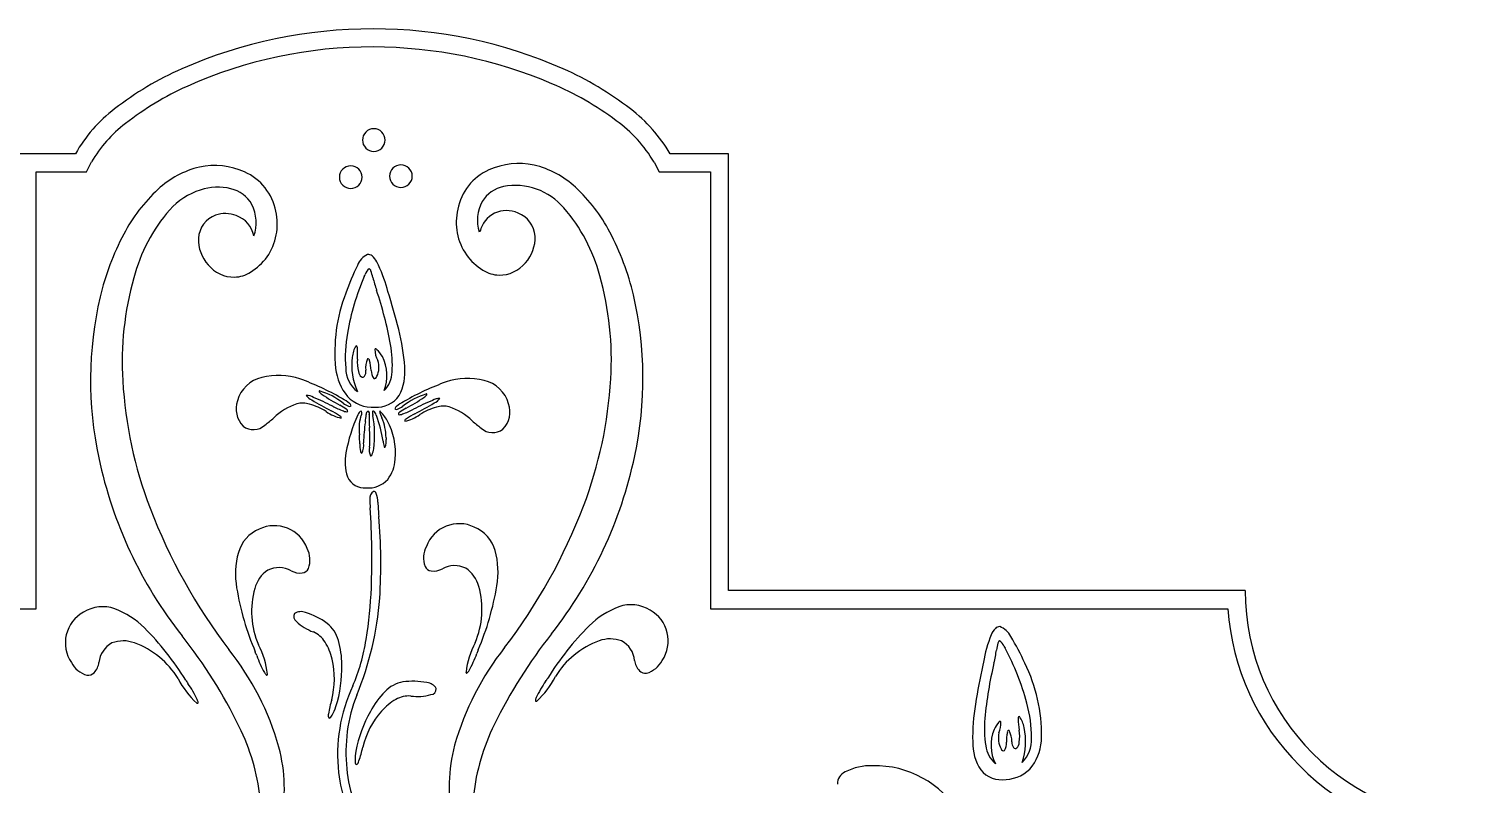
# Model space of a CAD drawing. Extents: x 0.14 to 7.87, y 0.05 to 5.34.
# Drawn here: x 2.85 to 7.86, y 2.72 to 5.34 of the extents above; entities that cross this region are included whole.
import ezdxf

# ---------------------------------------------------------------- set-up
doc = ezdxf.new("R2010")
doc.units = 0

msp = doc.modelspace()

# ---------------------------------------------------------------- linework, layer by layer
at = {"color": 7, "linetype": 'CONTINUOUS'}
for p, q in [((3.010381, 4.906931), (2.811246, 4.906931)), ((3.048702, 4.8443), (3.066146, 4.878418)), ((5.0168, 4.877632), (5.034442, 4.8443)), ((5.274767, 4.906931), (5.072157, 4.906931)), ((5.274767, 3.392011), (5.274767, 4.906931)), ((2.873878, 3.329379), (2.873878, 4.8443)), ((2.873878, 4.8443), (3.048702, 4.8443)), ((5.034442, 4.8443), (5.212135, 4.8443)), ((5.212135, 4.8443), (5.212135, 3.329379)), ((4.093995, 4.429156), (4.090948, 4.439239)), ((3.93623, 4.057475), (3.932576, 4.059512)), ((4.151725, 4.049074), (4.14807, 4.047036)), ((4.053865, 3.999502), (4.053664, 4.000063)), ((7.066596, 3.392011), (5.274767, 3.392011)), ((1.022582, 3.329379), (2.873878, 3.329379)), ((5.212135, 3.329379), (7.006456, 3.329379)), ((6.158652, 3.143539), (6.156508, 3.133226))]:
    msp.add_line(p, q, dxfattribs=at)
for centre, radius, start, end in [((4.038186, 3.701322), 1.638229, 89.852845, 113.721084), ((4.045794, 3.716276), 1.623273, 66.159981, 90.120031), ((4.03412, 3.724358), 1.552574, 89.694698, 114.216108), ((4.040644, 3.694742), 1.582169, 66.856288, 89.936668), ((3.81793, 4.201382), 1.091811, 113.695856, 127.963297), ((4.256051, 4.190245), 1.104762, 52.105706, 66.19872), ((3.822956, 4.195859), 1.035948, 114.261329, 128.092902), ((4.244333, 4.163304), 1.071263, 53.224055, 67.023886), ((3.44882, 4.660193), 0.503099, 126.964749, 150.630747), ((4.612269, 4.64029), 0.469016, 30.400467, 54.341249), ((4.621842, 4.646191), 0.520355, 30.07156, 53.05461), ((3.448115, 4.658305), 0.440851, 126.831573, 150.046931), ((4.044966, 4.954329), 0.039367, 90, 180.001455), ((4.044966, 4.95433), 0.039366, 359.996405, 449.999229), ((4.044964, 4.954329), 0.039365, 180.001945, 270.002422), ((4.044967, 4.954327), 0.039364, 269.998349, 360.000195), ((3.493044, 4.613748), 0.252374, 65.653076, 102.018206), ((3.964937, 4.825585), 0.039367, 90.003271, 179.99964), ((3.964934, 4.825584), 0.039369, 0.002641, 89.998814), ((4.138913, 4.829067), 0.039365, 89.999762, 180.000238), ((4.138914, 4.829065), 0.039366, 0.001902, 90.001009), ((4.54801, 4.620709), 0.252373, 77.981833, 114.346963), ((4.526645, 4.557318), 0.318916, 46.949439, 76.598948), ((3.514408, 4.550358), 0.318916, 103.401052, 133.050561), ((3.520857, 4.672403), 0.187473, 10.728588, 66.007136), ((3.964935, 4.825585), 0.039365, 179.999762, 270.000238), ((3.964937, 4.825587), 0.039366, 269.997676, 359.997957), ((4.138914, 4.829065), 0.039366, 179.997676, 269.997957), ((4.138912, 4.829066), 0.039368, 270.00137, 360.000086), ((4.520198, 4.679362), 0.187474, 113.992906, 169.271671), ((3.684915, 4.363133), 0.572136, 132.729176, 152.418757), ((3.521559, 4.543697), 0.249916, 108.284331, 137.588508), ((3.503982, 4.602639), 0.188444, 76.101495, 108.832519), ((3.522257, 4.673507), 0.115263, 29.835941, 76.457678), ((4.519676, 4.679265), 0.116709, 102.516282, 147.998366), ((4.535114, 4.574637), 0.222325, 40.562243, 100.556429), ((4.356138, 4.370093), 0.572136, 27.581243, 47.270824), ((3.493571, 4.66805), 0.14318, 341.131097, 386.016145), ((4.528897, 4.669109), 0.198111, 166.82596, 214.74097), ((4.541834, 4.675801), 0.137617, 151.666871, 196.85393), ((4.253372, 4.330656), 0.595023, 14.852904, 40.768599), ((3.78769, 4.323694), 0.595031, 139.231424, 165.146893), ((3.529386, 4.607521), 0.092812, 111.073355, 175.909101), ((3.529489, 4.595566), 0.10409, 68.231398, 108.759751), ((3.537271, 4.60397), 0.09349, 10.960746, 70.751313), ((3.512159, 4.662149), 0.198108, 325.259008, 373.174895), ((4.505267, 4.615394), 0.094471, 65.102758, 166.737183), ((4.511667, 4.614479), 0.092814, 4.091679, 68.926791), ((3.984163, 4.200287), 0.912792, 152.055521, 166.692764), ((3.567576, 4.609253), 0.130857, 177.858845, 222.111142), ((4.411803, 4.636262), 0.001714, 28.02502, 192.154617), ((4.473479, 4.616212), 0.130857, 317.888748, 362.141265), ((4.056891, 4.207247), 0.912792, 13.307236, 27.944479), ((3.560919, 4.596306), 0.117349, 219.600224, 270.3728), ((3.510379, 4.668902), 0.20347, 301.856108, 323.981891), ((4.669465, 4.175052), 0.763181, 153.144881, 161.022239), ((4.051054, 4.496992), 0.066498, 114.993502, 159.933673), ((4.026255, 4.538186), 0.01936, 48.141123, 99.807628), ((3.99226, 4.499061), 0.07119, 27.295081, 48.776085), ((3.624598, 4.313597), 0.482979, 15.078313, 26.84591), ((4.530675, 4.675861), 0.20347, 216.018109, 238.143892), ((4.480135, 4.603263), 0.117348, 269.627847, 320.400642), ((4.248068, 4.185105), 1.075671, 164.297577, 183.480202), ((3.556636, 4.59592), 0.11707, 272.470297, 301.478852), ((4.796146, 4.143357), 0.854301, 156.684101, 170.455845), ((3.266698, 4.85863), 0.834942, 333.147412, 333.675907), ((4.048667, 4.479657), 0.034723, 124.752126, 165.455462), ((4.025875, 4.49962), 0.009076, 9.589626, 70.705171), ((3.892468, 4.44784), 0.152004, 11.281625, 20.523692), ((4.747479, 4.662444), 0.729748, 194.674644, 198.265649), ((4.48442, 4.602881), 0.117072, 238.520499, 267.529053), ((3.792976, 4.192062), 1.075681, 356.519928, 375.702326), ((4.476388, 4.219168), 0.566644, 158.891153, 185.734782), ((2.719484, 3.988756), 1.407219, 10.50186, 18.433469), ((1.641904, 3.665257), 2.568325, 14.251954, 17.303347), ((3.696542, 4.127939), 1.281733, 347.881294, 373.049588), ((4.344509, 4.120979), 1.28173, 166.950411, 192.118705), ((4.38661, 4.201723), 0.440878, 169.11112, 185.027004), ((3.471395, 4.124113), 0.682201, 3.664968, 14.727517), ((4.056544, 4.194964), 0.086373, 148.137919, 175.767893), ((3.982707, 4.23481), 0.005769, 333.743088, 445.241436), ((3.75711, 4.211711), 0.231684, 355.704216, 365.087914), ((4.052024, 4.226377), 0.003978, 14.994648, 153.2544), ((4.130612, 4.230043), 0.082161, 181.308322, 208.891992), ((3.965228, 4.136393), 0.128448, 31.623098, 45.117826), ((3.735936, 4.17805), 0.373292, 355.745036, 370.37041), ((4.093066, 4.181818), 0.181512, 186.094795, 219.813626), ((4.054619, 4.165904), 0.107228, 181.503321, 231.594042), ((4.19056, 4.172744), 0.222002, 172.59952, 204.161413), ((4.128435, 4.1836), 0.140703, 175.615395, 193.02997), ((4.089428, 4.165222), 0.072797, 155.573896, 187.389847), ((4.024983, 4.190886), 0.004803, 345.650887, 472.476668), ((3.875473, 4.142886), 0.161114, 4.603629, 16.89004), ((3.988655, 4.16635), 0.07402, 335.219345, 378.916871), ((3.946047, 4.137916), 0.144429, 338.655925, 387.114551), ((3.980107, 4.149769), 0.173027, 331.917862, 365.955298), ((4.649151, 4.204838), 1.477219, 183.299857, 200.875295), ((3.681888, 4.020134), 0.113771, 102.659046, 164.785111), ((3.714283, 3.910128), 0.228325, 70.904829, 104.541578), ((3.486553, 3.283124), 0.895385, 60.123298, 70.259641), ((4.022131, 4.157097), 0.031217, 189.626832, 229.621946), ((4.006304, 4.139532), 0.007613, 234.733379, 329.352439), ((3.985272, 4.152213), 0.032171, 329.016593, 366.507073), ((4.079221, 4.15427), 0.043182, 177.946628, 217.485476), ((4.047333, 4.136229), 0.008574, 253.904909, 353.942056), ((4.011488, 4.153084), 0.09675, 315.5637, 358.382517), ((4.597753, 3.272686), 0.895387, 109.740688, 119.877031), ((4.370014, 3.899687), 0.228327, 75.457909, 109.093985), ((4.402414, 4.009696), 0.113769, 15.214922, 77.341625), ((3.391903, 4.211801), 1.477219, 339.124581, 356.700019), ((3.810529, 4.019411), 0.049646, 59.403349, 89.871464), ((3.844697, 4.090933), 0.040478, 212.714785, 248.722512), ((3.466405, 3.176386), 0.959698, 62.986153, 67.362102), ((3.85653, 4.082761), 0.001655, 69.767326, 238.642186), ((3.891036, 4.110528), 0.045852, 219.524283, 236.308461), ((3.785591, 3.84692), 0.247931, 51.822019, 73.236004), ((4.184641, 4.531887), 0.559406, 235.227519, 242.587724), ((4.041564, 4.148839), 0.121077, 223.433421, 273.327319), ((4.05585, 4.120793), 0.093109, 265.528871, 325.696654), ((4.298716, 3.836463), 0.247949, 106.76439, 128.177013), ((4.193268, 4.100086), 0.045847, 303.691231, 320.475409), ((4.227771, 4.072322), 0.001655, 301.360794, 470.24483), ((3.652405, 4.022049), 0.085023, 160.813208, 224.248996), ((3.84586, 3.840319), 0.210746, 108.843116, 134.483862), ((3.797501, 3.948532), 0.093342, 74.69343, 102.188551), ((3.76079, 3.82004), 0.226972, 58.280577, 74.317566), ((4.359374, 4.921506), 1.016936, 238.630846, 242.961433), ((3.955815, 4.114561), 0.126576, 233.273784, 259.282244), ((3.800951, 3.823431), 0.214982, 54.4482, 63.43765), ((4.044167, 4.304842), 0.308071, 242.581609, 250.133438), ((3.863474, 3.912565), 0.138238, 51.623453, 62.597742), ((3.873883, 3.938361), 0.134444, 49.896227, 62.371163), ((3.981059, 4.099397), 0.0714, 233.749163, 250.425513), ((3.94994, 4.034724), 0.022235, 241.922354, 281.257649), ((3.947037, 4.013973), 0.007321, 351.701692, 432.026085), ((3.961367, 4.038791), 0.007896, 237.615925, 305.088917), ((3.955711, 4.032187), 0.010196, 0.806762, 62.062827), ((4.007909, 3.996937), 0.018713, 108.698703, 166.304216), ((3.979111, 4.007172), 0.023998, 325.384403, 378.188338), ((4.02851, 4.004728), 0.010283, 112.15252, 191.537264), ((4.021033, 4.005928), 0.00907, 329.816072, 426.621064), ((4.043661, 4.012004), 0.003076, 95.06331, 190.588013), ((4.031265, 3.995745), 0.022811, 10.910402, 57.89408), ((3.925116, 3.880203), 0.194952, 31.40685, 43.837913), ((4.110984, 4.015887), 0.045254, 180.831531, 213.473632), ((4.128589, 4.02175), 0.010196, 117.939303, 179.19686), ((4.122934, 4.028352), 0.007895, 234.901404, 302.380693), ((4.210396, 3.927942), 0.134417, 117.624551, 130.101544), ((4.10325, 4.088942), 0.071382, 289.571741, 306.251283), ((4.220833, 3.90212), 0.138248, 117.403015, 128.377075), ((4.040118, 4.294405), 0.308077, 289.869149, 297.420978), ((3.899659, 4.521464), 0.559419, 297.411707, 304.771684), ((4.617827, 3.166053), 0.959575, 112.636578, 117.012985), ((3.724977, 4.910973), 1.016829, 297.038338, 301.369383), ((4.323509, 3.809605), 0.226968, 105.68232, 121.719537), ((4.273768, 4.008974), 0.049643, 90.124598, 120.59519), ((4.239606, 4.080492), 0.040474, 291.273802, 327.286001), ((4.286797, 3.938095), 0.09334, 77.810193, 105.305314), ((4.238438, 3.829882), 0.210744, 45.515608, 71.156128), ((4.431893, 4.011611), 0.085024, 315.750518, 379.186306), ((3.627505, 4.008062), 0.057896, 231.548738, 313.604496), ((2.813524, 5.068028), 1.394031, 307.773935, 309.391024), ((3.924187, 3.99044), 0.008092, 358.248694, 437.413561), ((4.466235, 3.779595), 0.525588, 155.042126, 170.145165), ((4.149284, 3.953373), 0.155693, 165.049503, 187.815856), ((4.54107, 3.894577), 0.531869, 171.094662, 178.897622), ((3.777854, 4.015983), 0.240948, 350.667822, 356.832964), ((4.342637, 3.984761), 0.314203, 176.97043, 185.009396), ((4.080299, 4.009048), 0.039734, 176.5511, 195.011421), ((3.687231, 3.933253), 0.360688, 352.140992, 370.463321), ((3.651896, 3.847115), 0.429884, 8.415481, 20.761765), ((3.899222, 3.919588), 0.18807, 0.808166, 22.291896), ((3.880331, 3.868459), 0.239665, 354.958448, 388.222127), ((4.137263, 4.003535), 0.007321, 107.974522, 188.297701), ((4.13436, 4.024286), 0.022235, 258.742685, 298.077312), ((4.160113, 3.980002), 0.008092, 102.585729, 181.752017), ((4.128475, 4.104149), 0.126604, 280.720067, 306.723096), ((4.283362, 3.812966), 0.215011, 116.562572, 125.550419), ((5.270774, 5.057589), 1.394031, 230.608976, 232.226065), ((2.404335, 3.854787), 1.592585, 1.659074, 2.786187), ((3.576252, 3.919626), 0.454947, 356.159351, 364.753355), ((4.023936, 3.909998), 0.063992, 342.064888, 365.879622), ((5.345616, 3.989751), 1.260153, 183.070987, 183.329964), ((4.456794, 3.997624), 0.057897, 226.395739, 308.451094), ((4.101186, 3.837813), 0.156044, 168.264682, 199.178716), ((4.129244, 3.901175), 0.132992, 180.120296, 191.324604), ((4.004193, 3.873926), 0.005471, 168.045343, 260.2298), ((3.948116, 3.896349), 0.061766, 333.235682, 367.872972), ((4.07017, 3.878632), 0.041354, 165.261094, 207.353251), ((4.034881, 3.863479), 0.00411, 249.470474, 357.229912), ((3.96947, 3.893015), 0.075609, 336.841985, 353.102233), ((4.15421, 3.916914), 0.077365, 185.105809, 199.244258), ((4.083023, 3.890952), 0.001912, 165.998187, 339.827244), ((4.562162, 4.164097), 1.503589, 191.983925, 218.154137), ((3.996633, 3.852913), 0.122561, 321.957803, 357.420927), ((3.478906, 4.171048), 1.503574, 321.845791, 348.016228), ((4.013166, 3.813013), 0.064996, 204.026726, 274.648904), ((4.026104, 3.838907), 0.090999, 265.165069, 317.46303), ((4.058887, 3.712439), 0.028096, 122.815254, 187.752), ((4.043959, 3.726737), 0.009319, 12.232686, 91.83371), ((3.970819, 3.69722), 0.088071, 0.644188, 20.950821), ((5.10291, 4.378882), 1.96321, 200.902391, 217.358049), ((4.78613, 3.730274), 0.755391, 181.640404, 183.901452), ((1.33713, 3.502128), 2.701148, 357.878214, 363.751808), ((12.727359, 4.216547), 8.683958, 183.421958, 183.744877), ((2.938148, 4.385838), 1.963205, 322.64199, 339.097649), ((3.700279, 3.496152), 0.121144, 20.278908, 115.715259), ((2.132287, 3.481805), 1.936917, 356.56533, 364.962736), ((4.340775, 3.503112), 0.121144, 64.284957, 159.721116), ((4.3454, 3.496547), 0.125249, 15.81925, 67.49577), ((3.69565, 3.48959), 0.125245, 112.503335, 164.179638), ((3.853283, 3.449298), 0.287922, 165.017078, 189.49136), ((3.73826, 3.498399), 0.085457, 339.831967, 387.712763), ((4.302794, 3.505358), 0.085457, 152.287072, 200.168307), ((4.187761, 3.456254), 0.287932, 350.508217, 374.982273), ((3.73658, 3.372412), 0.108109, 123.284031, 165.389702), ((3.715858, 3.385659), 0.086251, 60.486339, 116.590759), ((3.789863, 3.519834), 0.066992, 241.938062, 276.18215), ((3.792315, 3.482154), 0.029312, 279.349751, 333.195059), ((4.24874, 3.489113), 0.029313, 206.803526, 260.648184), ((4.25119, 3.526795), 0.066995, 263.819224, 298.062865), ((4.325197, 3.392618), 0.086251, 63.409241, 119.513661), ((4.304475, 3.379371), 0.108108, 14.610187, 56.716079), ((4.552715, 3.5673), 0.997239, 189.551779, 202.867898), ((3.914304, 3.320324), 0.293278, 164.300786, 203.337866), ((2.962993, 3.450997), 1.106021, 337.634367, 355.580223), ((2.599334, 3.457957), 1.438177, 350.598855, 357.774982), ((4.126749, 3.327287), 0.293278, 336.661643, 375.6985), ((3.488358, 3.574257), 0.99722, 337.131443, 350.44779), ((7.863778, 3.392019), 0.797182, 180.000616, 269.999528), ((3.096499, 3.211055), 0.121142, 118.85764, 214.293991), ((3.104531, 3.211019), 0.125246, 70.393639, 122.069289), ((3.045991, 3.05922), 0.287918, 45.081872, 69.556154), ((3.787736, 3.302479), 0.020347, 149.069163, 236.96113), ((3.792036, 3.278113), 0.04106, 66.678591, 121.990851), ((3.739105, 3.084307), 0.241628, 53.51464, 73.361411), ((4.995058, 3.066192), 0.287906, 110.443308, 134.917816), ((4.936523, 3.217981), 0.125244, 57.930345, 109.605342), ((4.944554, 3.218014), 0.121143, 325.706246, 421.142597), ((7.857623, 3.388882), 0.853244, 183.998958, 225.143314), ((2.544421, 2.557709), 0.997203, 31.704876, 45.021223), ((3.890892, 3.402885), 0.163861, 225.794678, 250.152038), ((3.815407, 3.191292), 0.110264, 14.682647, 52.336198), ((5.496637, 2.564665), 0.997208, 134.978388, 148.294735), ((6.251662, 3.211856), 0.07119, 136.296982, 157.778213), ((6.214341, 3.247823), 0.01936, 85.266699, 136.93364), ((6.19328, 3.204594), 0.066501, 25.140662, 70.079952), ((3.177506, 3.134308), 0.086253, 117.982168, 174.085294), ((3.176288, 3.109748), 0.108107, 69.183111, 111.289003), ((3.115712, 2.934741), 0.29327, 31.234412, 70.271937), ((2.057495, 2.181611), 1.690737, 25.895671, 38.547234), ((3.797644, 3.164632), 0.092152, 31.908598, 65.910391), ((3.719377, 3.113489), 0.185636, 12.834613, 32.540119), ((3.634447, 3.135558), 0.299549, 359.928549, 376.222088), ((3.346654, 3.32803), 0.679698, 336.908622, 351.113965), ((4.657667, 3.074744), 0.295036, 152.472623, 173.238498), ((5.983563, 2.188566), 1.690743, 141.452718, 154.104281), ((4.925343, 2.9417), 0.293271, 109.728174, 148.765476), ((4.864766, 3.116708), 0.108107, 68.710997, 110.816889), ((4.863549, 3.141269), 0.086251, 5.914275, 62.018263), ((6.634298, 3.059636), 0.482989, 158.228506, 169.996104), ((6.355595, 3.169657), 0.152006, 164.549252, 173.791548), ((6.21813, 3.209439), 0.009075, 114.373779, 175.490604), ((6.197192, 3.187537), 0.034724, 19.618033, 60.321146), ((5.605768, 2.829222), 0.763182, 24.051835, 31.929193), ((2.782084, 2.584512), 0.970499, 15.837599, 38.42126), ((1.412793, 2.304991), 2.387122, 21.170155, 21.497199), ((4.000813, 3.296109), 0.38431, 199.618656, 209.319451), ((3.383386, 3.067784), 0.295036, 6.761502, 27.527377), ((5.25897, 2.591472), 0.970499, 141.57874, 164.162401), ((4.040241, 3.303075), 0.384312, 330.679746, 340.380541), ((6.628767, 2.311865), 2.387625, 158.505489, 158.832304), ((5.484934, 3.307822), 0.729771, 346.807091, 350.398097), ((6.942455, 3.634121), 0.834802, 211.398826, 211.927321), ((5.482342, 2.786433), 0.854347, 14.618109, 28.389396), ((3.072655, 3.181409), 0.085458, 206.859929, 254.740287), ((3.025274, 3.151783), 0.066991, 318.392047, 352.636135), ((3.614434, 3.087275), 0.293788, 345.456434, 373.272957), ((3.476038, 3.124895), 0.458074, 342.839058, 361.287083), ((4.367087, 3.108637), 0.002548, 160.656279, 288.79561), ((4.353954, 3.125677), 0.02394, 305.653433, 333.193055), ((5.01578, 3.158743), 0.066992, 187.363977, 221.607841), ((4.986497, 3.134903), 0.029311, 224.775752, 278.621927), ((4.9684, 3.188368), 0.085457, 285.259494, 333.140291), ((8.666604, 2.589173), 2.56838, 167.770548, 170.821941), ((7.564586, 2.816101), 1.407225, 166.640008, 174.571617), ((5.794173, 2.89024), 0.566658, 359.338816, 386.182445), ((3.054558, 3.127944), 0.02931, 261.375915, 315.222307), ((3.629237, 3.220959), 0.295026, 207.045113, 227.81167), ((5.391987, 4.383855), 2.385814, 213.076321, 213.403594), ((3.085309, 2.850227), 0.384285, 25.251728, 34.952981), ((3.687099, 3.118717), 0.02394, 206.806945, 234.346567), ((3.673966, 3.101677), 0.002548, 251.20439, 379.343721), ((4.48127, 2.823862), 0.562061, 154.993952, 186.431037), ((4.164106, 2.966622), 0.11027, 99.517611, 137.17027), ((4.180904, 2.836301), 0.241625, 78.489105, 98.336104), ((4.225667, 3.032151), 0.041061, 29.862987, 85.175031), ((4.955744, 2.857186), 0.384285, 145.047019, 154.748272), ((4.411814, 3.227921), 0.295029, 312.188443, 332.954773), ((2.64959, 4.390601), 2.385259, 326.59375, 326.921252), ((3.411692, 3.00301), 0.023937, 0.223731, 27.765838), ((4.242895, 2.913504), 0.358322, 163.795559, 171.729687), ((4.486517, 2.832587), 0.538267, 158.468431, 186.253338), ((4.297384, 2.832107), 0.299567, 135.631438, 151.924522), ((4.212075, 2.852721), 0.185639, 119.313095, 139.018373), ((4.167188, 2.934738), 0.092152, 85.942159, 119.943952), ((4.197363, 3.188802), 0.163859, 261.700165, 286.057753), ((4.240953, 3.051609), 0.020347, 274.888605, 362.780769), ((4.629361, 3.009969), 0.023937, 152.233936, 179.776495), ((4.607865, 3.010792), 0.002548, 196.643784, 324.772739), ((3.433188, 3.003833), 0.002548, 215.241208, 343.370986), ((3.902492, 2.95893), 0.015454, 156.685197, 217.490323), ((3.883914, 2.965457), 0.017139, 291.624099, 341.604949), ((3.725662, 3.057576), 0.199918, 330.801306, 340.163725), ((4.432033, 2.747973), 0.458097, 150.565648, 169.012534), ((4.292242, 2.780099), 0.293793, 138.579729, 166.396026), ((6.803656, 2.884432), 0.682211, 170.346017, 181.408566), ((5.885147, 2.880796), 0.440887, 0.047489, 15.963145), ((2.909522, 2.589895), 0.745966, 6.504664, 26.265904), ((5.131529, 2.596858), 0.745963, 153.734247, 173.495488), ((6.535366, 2.914767), 0.373288, 174.703212, 189.328814), ((6.329645, 2.856207), 0.144441, 157.960365, 206.415705), ((6.310657, 2.852995), 0.128444, 139.954289, 153.449016), ((6.216248, 2.93495), 0.003978, 31.823091, 170.074295), ((6.137649, 2.931652), 0.082156, 336.179654, 363.765582), ((6.284551, 2.949479), 0.00577, 99.836865, 211.321961), ((6.51129, 2.946409), 0.231668, 179.982569, 189.366953), ((6.143922, 2.885576), 0.140703, 352.045774, 369.460578), ((6.214541, 2.90327), 0.086355, 9.302369, 36.93686), ((6.082978, 2.869271), 0.222024, 340.91454, 372.474186), ((6.294659, 2.865), 0.173028, 179.118259, 213.155919), ((6.284678, 2.880763), 0.074021, 166.158277, 209.85514), ((6.195532, 2.86072), 0.043184, 327.589673, 367.127632), ((6.399489, 2.86739), 0.161112, 168.179815, 180.466454), ((6.246323, 2.901989), 0.004803, 72.589543, 199.419637), ((6.184396, 2.870725), 0.072802, 357.684598, 389.498526), ((6.289299, 2.866979), 0.032171, 178.56735, 216.057385), ((6.252153, 2.868583), 0.031217, 315.452663, 355.447999), ((6.219011, 2.874482), 0.107231, 313.480769, 363.571272), ((6.179311, 2.886935), 0.181511, 325.259542, 358.978822), ((3.191252, 2.706823), 0.543516, 347.573358, 375.204913), ((4.180135, 2.80638), 0.199901, 171.686575, 181.050138), ((3.65615, 2.923357), 0.358299, 340.12069, 348.055504), ((4.849802, 2.713783), 0.543516, 164.795087, 192.426642), ((6.263108, 2.86553), 0.096752, 186.69115, 229.509746), ((6.228893, 2.845569), 0.008573, 191.129566, 291.167842), ((6.269472, 2.852488), 0.007613, 215.715273, 310.335679), ((4.353804, 2.806013), 0.433411, 185.973643, 216.784828), ((4.377155, 2.80973), 0.427202, 184.803471, 217.450287), ((3.997157, 2.799813), 0.017138, 170.246141, 220.229394), ((3.977699, 2.802823), 0.015454, 294.359526, 355.165505), ((5.699531, 2.72071), 0.04708, 115.431791, 179.229629), ((5.766555, 2.597633), 0.18717, 87.324929, 117.782237), ((5.784144, 2.447159), 0.337556, 30.49891, 91.502901), ((6.221774, 2.829441), 0.093111, 219.378491, 279.546488), ((6.233528, 2.858638), 0.121074, 271.745614, 321.640385), ((7.860708, 3.385892), 0.853312, 224.854848, 266.348118)]:
    msp.add_arc(centre, radius, start, end, dxfattribs=at)

doc.saveas('drawing.dxf')
